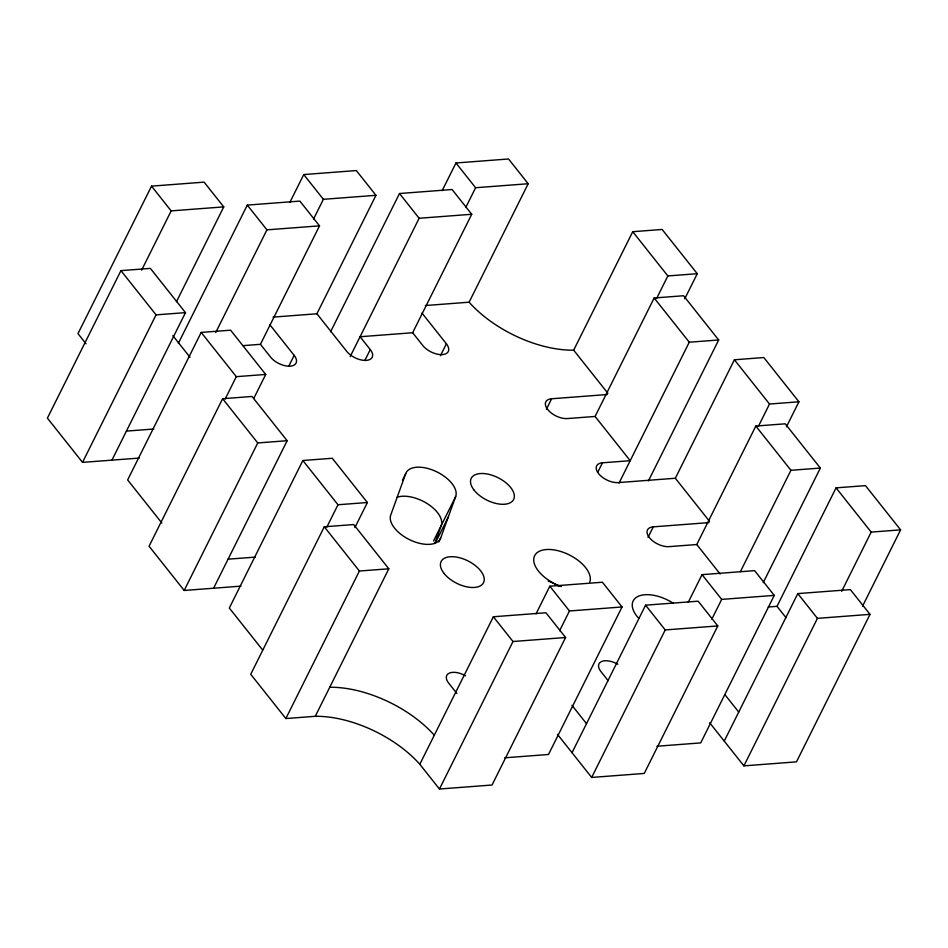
<?xml version="1.0" encoding="UTF-8"?>
<svg xmlns="http://www.w3.org/2000/svg" width="948" height="948" viewBox="0 0 948 948"><rect width="100%" height="100%" fill="white"/><g stroke="black" fill="none" stroke-linecap="round" stroke-linejoin="round"><path stroke-width="1.42" d="M405.744 473.597L390.742 515.037A27.516 14.54 26.5 0 0 410.745 540.241A27.516 14.54 26.5 0 0 440.69 537.966L455.692 496.515A27.516 14.54 26.5 0 0 435.689 471.322A27.516 14.54 26.5 0 0 405.744 473.597L402.45 480.198M434.753 543.417L441.223 525.559A27.516 14.54 26.5 0 0 427.512 503.791A27.516 14.54 26.5 0 0 397.094 497.297M176.494 301.665L223.752 206.889L204.104 182.135L151.526 186.14L77.985 333.649L86.019 343.769M111.935 460.147L185.476 312.627L150.365 268.391L120.941 270.63L47.4 418.139L82.523 462.375L139.309 458.062M141.643 270.121L171.173 210.883L223.752 206.889M82.523 462.375L156.064 314.866L185.476 312.627M178.331 343.389L247.286 205.1L299.864 201.094L319.512 225.849L260.439 344.314L242.913 345.653M253.91 398.124L265.724 374.436L230.601 330.188L201.189 332.428L127.648 479.937L161.871 523.047M215.729 332.523L266.933 229.843L319.512 225.849M289.958 202.22L303.751 174.562L356.329 170.557L375.965 195.312L316.905 313.776L273.083 317.118M213.596 588.222L287.149 440.713L252.026 396.465L222.614 398.705L149.073 546.214L184.185 590.462L240.982 586.137M313.551 219.059L323.387 199.305L375.965 195.312M225.15 399.061L236.313 376.676L265.724 374.436M288.903 365.928L294.164 355.37L269.753 324.619M184.185 590.462L257.738 442.941L287.149 440.713M330.556 331.812L399.499 193.522L452.078 189.517L471.725 214.272L412.653 332.736L360.074 336.741L370.277 349.587A15.287 8.082 26.5 0 1 366.366 360.382A15.287 8.082 26.5 0 1 346.743 351.376L316.905 313.776M350.203 356.543L419.146 218.265L471.725 214.272M354.919 527.526L367.397 502.511L332.274 458.275L302.862 460.503L229.321 608.024L262.632 649.984M442.171 190.643L455.964 162.985L508.543 158.98L528.19 183.734L469.118 302.199L425.308 305.54M365.004 360.145L370.277 349.587M465.764 207.47L475.612 187.728L528.19 183.734M315.269 716.297L388.81 568.788L353.699 524.552L324.287 526.78L250.734 674.289L285.858 718.537L315.269 716.297A88.188 46.594 26.5 0 1 419.81 764.266L439.457 789.02L492.036 785.015L565.589 637.506L545.941 612.764L493.363 616.757L419.81 764.266M326.823 527.135L337.986 504.751L367.397 502.511M440.453 355.678L446.378 343.792L421.967 313.041M285.858 718.537L359.399 571.028L388.81 568.788M433.544 540.952L455.692 496.515M435.073 543.524L448.238 517.122M438.723 541.924L440.69 537.966M607.881 393.278L573.659 350.179L632.731 231.703L662.142 229.463L697.266 273.711L684.788 298.727M546.356 409.323L551.629 398.764L607.312 394.522M551.629 398.764A15.287 8.082 26.5 0 0 547.719 409.56A15.287 8.082 26.5 0 0 567.342 418.566L595.083 416.456L654.156 297.98L683.567 295.74L718.679 339.976L648.42 480.909M656.691 298.324L667.854 275.939L697.266 273.711M439.457 789.02L512.998 641.512L565.589 637.506M597.856 472.045L602.454 462.802L630.207 460.692L595.083 416.456M536.035 613.866L549.816 586.22L602.407 582.226L622.042 606.969L548.501 754.478L504.68 757.819M619.02 483.125L689.267 342.216L718.679 339.976M559.616 630.728L569.464 610.974L622.042 606.969M602.454 462.802A15.287 8.082 26.5 0 0 598.555 473.597A15.287 8.082 26.5 0 0 618.179 482.603L675.332 478.254L734.404 359.778L763.815 357.538L798.927 401.786L786.449 426.813M648.029 537.398L653.29 526.839L708.986 522.609M572.035 752.688L645.576 605.179L698.155 601.186L717.802 625.929L644.249 773.438L591.671 777.443L557.483 734.368M653.29 526.839A15.287 8.082 26.5 0 0 649.392 537.635A15.287 8.082 26.5 0 0 669.015 546.641L696.756 544.531L755.817 426.055L785.228 423.815L820.352 468.063L763.223 582.641M758.364 426.399L769.515 404.026L798.927 401.786M591.671 777.443L665.223 629.934L717.802 625.929M688.26 602.288L702.041 574.642L754.62 570.649L774.267 595.391L700.714 742.9L656.905 746.242M711.83 619.151L721.689 599.397L774.267 595.391M740.4 571.656L790.94 470.291L820.352 468.063M768.212 607.004L777.005 606.329L836.065 487.853L865.477 485.625L900.6 529.861L862.514 606.246M724.248 741.111L797.789 593.602L850.368 589.609L870.015 614.351L796.474 761.86L743.896 765.865L709.708 722.791M743.896 765.865L817.437 618.357L870.015 614.351M841.658 591.339L871.188 532.101L900.6 529.861M126.404 431.103L153.789 429.017M228.077 559.178L255.462 557.104M632.731 231.703L667.854 275.939M734.404 359.778L769.515 404.026M836.065 487.853L871.188 532.101M654.156 297.98L689.267 342.216M755.817 426.055L790.94 470.291M455.964 162.985L475.612 187.728M797.789 593.602L817.437 618.357M675.332 478.254L709.554 521.364M777.005 606.329L786.01 617.669M696.756 544.531L720.16 574.026M399.499 193.522L419.146 218.265M702.041 574.642L721.689 599.397M725.09 694.896L738.729 712.078M303.751 174.562L323.387 199.305M645.576 605.179L665.223 629.934M412.653 332.736L422.855 345.582A15.287 8.082 26.5 0 0 442.479 354.588A15.287 8.082 26.5 0 0 446.378 343.792M247.286 205.1L266.933 229.843M549.816 586.22L569.464 610.974M608.178 680.723L600.913 671.563A15.287 8.082 26.5 0 1 601.648 661.491A15.287 8.082 26.5 0 1 617.812 664.264M571.964 705.336L586.504 723.656M151.526 186.14L171.173 210.883M493.363 616.757L512.998 641.512M260.439 344.314L270.63 357.159A15.287 8.082 26.5 0 0 290.254 366.165A15.287 8.082 26.5 0 0 294.164 355.37M201.189 332.428L236.313 376.676M302.862 460.503L337.986 504.751M172.82 335.616L190.003 357.254M456.877 693.45L448.688 683.141A15.287 8.082 26.5 0 1 449.423 673.068A15.287 8.082 26.5 0 1 465.587 675.841M120.941 270.63L156.064 314.866M222.614 398.705L257.738 442.941M324.287 526.78L359.399 571.028M548.157 581.124A30.573 16.152 26.5 0 1 558.953 586.231M329.75 687.264A88.188 46.594 26.5 0 1 434.291 735.233M573.659 350.179A88.188 46.594 26.5 0 1 469.118 302.199M561.406 586.587A30.573 16.152 26.5 0 1 533.807 558.467A30.573 16.152 26.5 0 1 565.92 553.359A30.573 16.152 26.5 0 1 589.774 582.072M638.774 618.392A30.573 16.152 26.5 0 1 638.324 596.268A30.573 16.152 26.5 0 1 673.056 603.094M474.19 490.282A23.7 12.525 26.5 0 0 512.098 501.492A23.7 12.525 26.5 0 0 491.005 474.912A23.7 12.525 26.5 0 0 474.19 490.282M444.079 573.481A23.7 12.525 26.5 0 0 481.987 584.691A23.7 12.525 26.5 0 0 460.882 558.111A23.7 12.525 26.5 0 0 444.079 573.481"/></g></svg>
